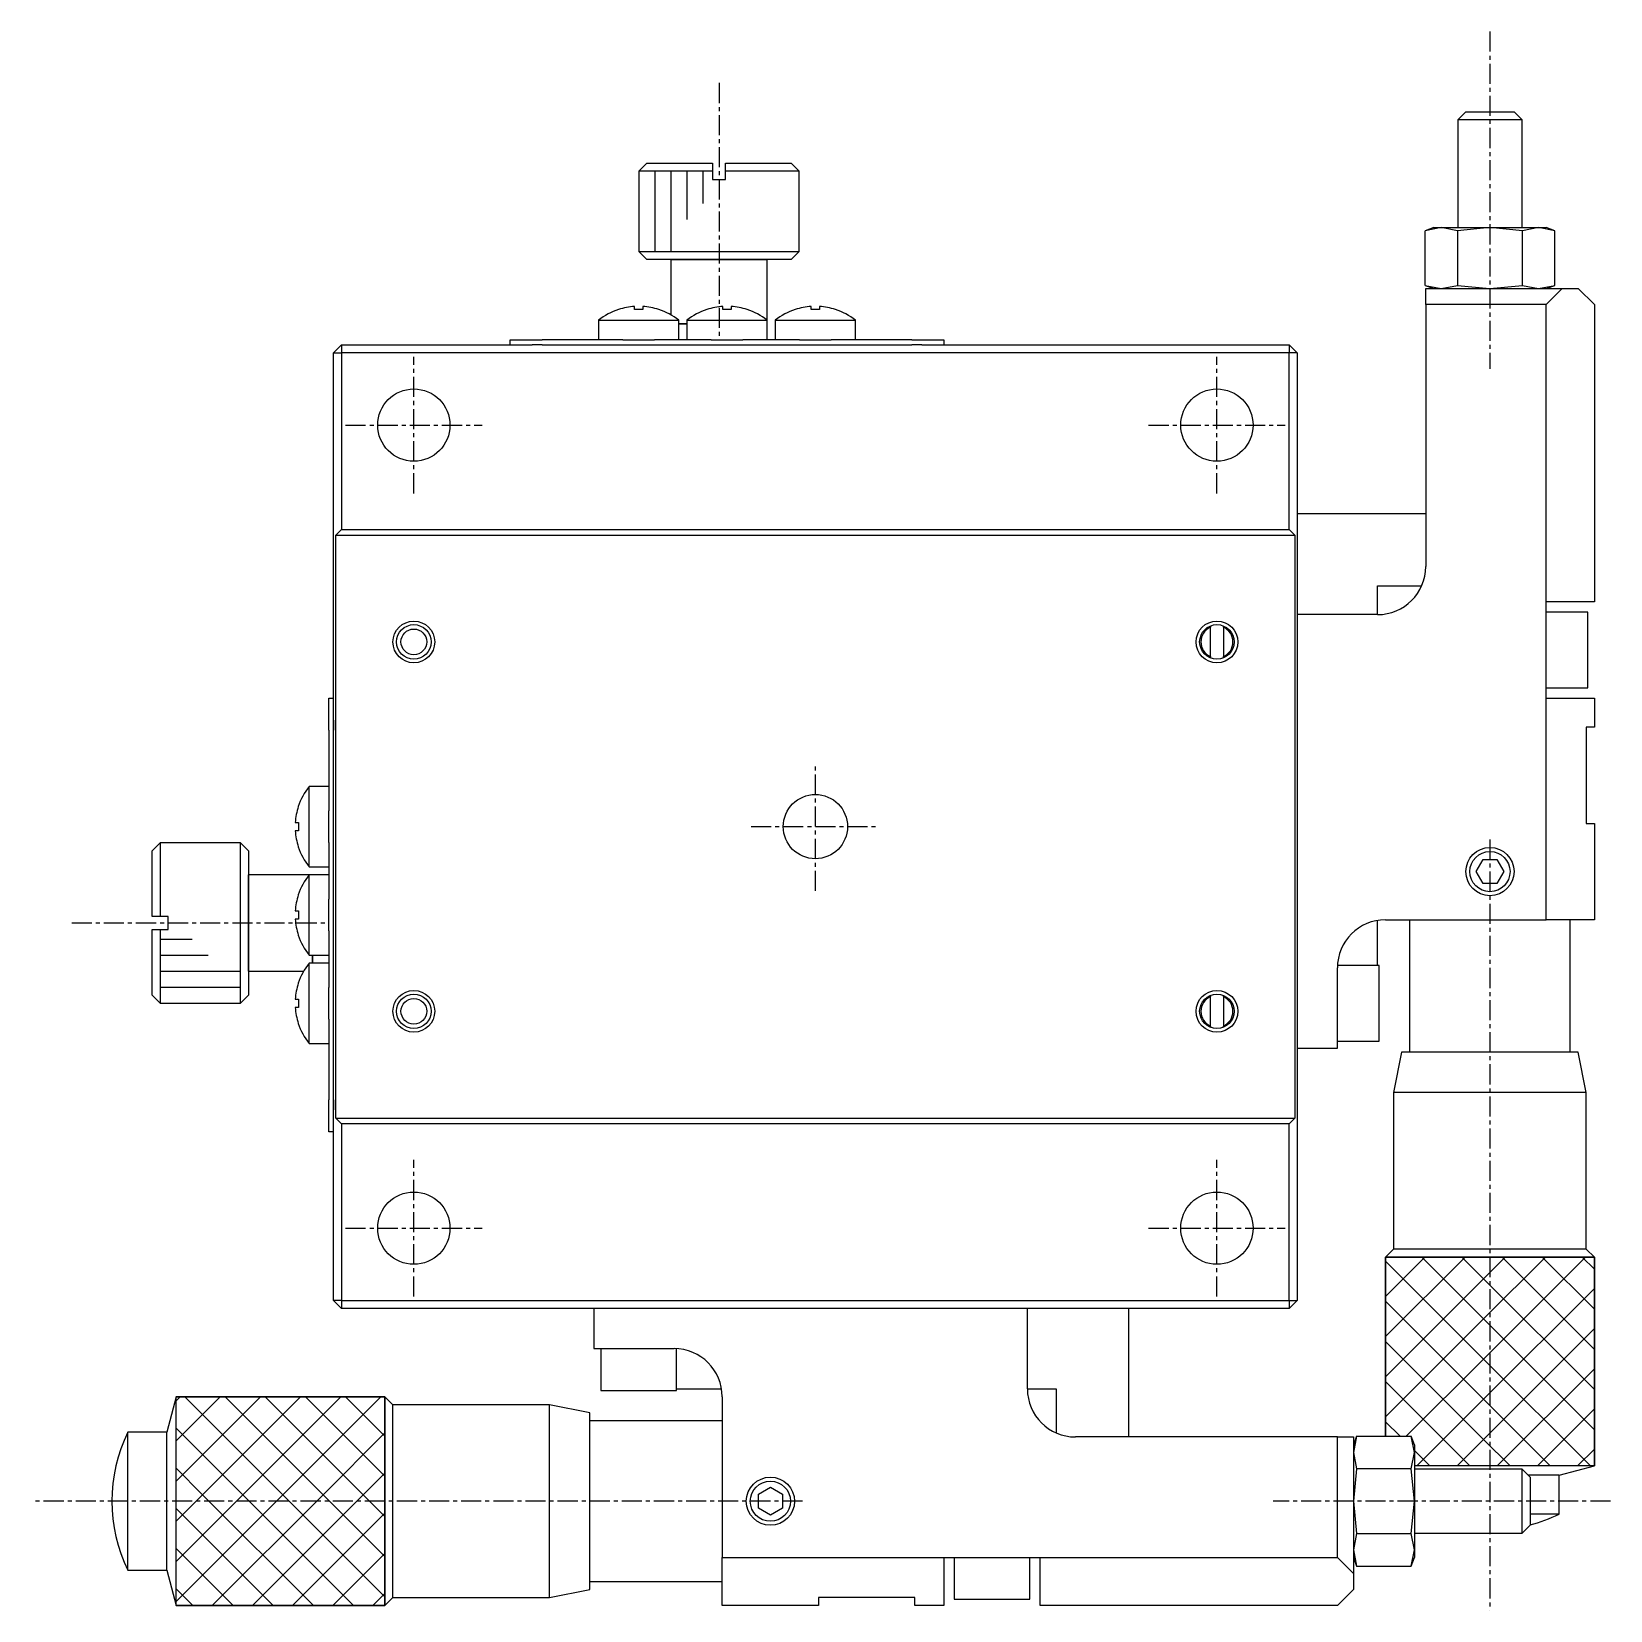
# Model space of a CAD drawing. Extents: x 10 to 388, y -3 to 270.
# Drawn here: x 289.6 to 387.9, y 98.8 to 197.1 of the extents above; entities that cross this region are included whole.
import ezdxf

# ---------------------------------------------------------------- set-up
doc = ezdxf.new("R2010")
doc.units = 0
doc.linetypes.add('CENTER', pattern=[2, 1.25, -0.25, 0.25, -0.25])
doc.layers.get('0').update_dxf_attribs({"linetype": 'CONTINUOUS'})
doc.layers.add('CENTER', color=1, linetype='CENTER')

msp = doc.modelspace()

# ---------------------------------------------------------------- linework, layer by layer
at = {"color": 7, "linetype": 'CONTINUOUS'}
for p, q in [((378.611, 191.85), (378.361, 191.6)), ((378.861, 192.1), (378.611, 191.85)), ((378.861, 192.1), (381.861, 192.1)), ((382.111, 191.85), (381.861, 192.1)), ((382.361, 191.6), (382.111, 191.85)), ((382.361, 191.6), (378.361, 191.6)), ((378.361, 191.6), (378.361, 184.9)), ((382.361, 184.9), (382.361, 191.6)), ((327.861, 188.9), (327.361, 188.4)), ((327.861, 188.9), (331.961, 188.9)), ((331.961, 188.9), (331.961, 188.4)), ((332.761, 188.9), (336.861, 188.9)), ((332.761, 188.4), (332.761, 188.9)), ((337.361, 188.4), (336.861, 188.9)), ((331.961, 188.4), (327.361, 188.4)), ((327.361, 188.4), (327.361, 183.4)), ((331.961, 188.4), (331.961, 187.9)), ((331.961, 187.9), (332.761, 187.9)), ((337.361, 188.4), (332.761, 188.4)), ((332.761, 187.9), (332.761, 188.4)), ((337.361, 183.4), (337.361, 188.4)), ((377.33, 184.9), (376.32, 184.703)), ((376.861, 184.9), (376.32, 184.703)), ((376.861, 184.9), (377.33, 184.9)), ((378.34, 184.703), (377.33, 184.9)), ((377.33, 184.9), (380.361, 184.9)), ((380.361, 184.9), (378.34, 184.703)), ((382.382, 184.703), (380.361, 184.9)), ((380.361, 184.9), (383.392, 184.9)), ((383.392, 184.9), (382.382, 184.703)), ((384.402, 184.703), (383.392, 184.9)), ((383.392, 184.9), (383.861, 184.9)), ((384.402, 184.703), (383.861, 184.9)), ((376.32, 181.297), (376.32, 184.703)), ((378.34, 184.703), (378.34, 181.297)), ((382.382, 181.297), (382.382, 184.703)), ((384.402, 181.297), (384.402, 184.703)), ((327.361, 183.4), (332.361, 183.4)), ((327.361, 183.4), (327.861, 182.9)), ((329.361, 182.9), (327.861, 182.9)), ((332.361, 182.9), (327.861, 182.9)), ((335.361, 182.9), (329.361, 182.9)), ((329.361, 182.9), (332.361, 182.9)), ((329.361, 182.9), (329.361, 179.464)), ((332.361, 183.4), (337.361, 183.4)), ((336.861, 182.9), (332.361, 182.9)), ((332.361, 182.9), (335.361, 182.9)), ((336.861, 182.9), (335.361, 182.9)), ((335.361, 179.122), (335.361, 182.9)), ((336.861, 182.9), (337.361, 183.4)), ((376.32, 181.297), (377.33, 181.1)), ((376.32, 181.297), (376.861, 181.1)), ((376.361, 180.1), (376.361, 181.1)), ((376.361, 181.1), (378.361, 181.1)), ((377.33, 181.1), (378.34, 181.297)), ((378.34, 181.297), (380.361, 181.1)), ((378.361, 181.1), (382.361, 181.1)), ((380.361, 181.1), (382.382, 181.297)), ((382.361, 181.1), (384.861, 181.1)), ((382.382, 181.297), (383.392, 181.1)), ((383.392, 181.1), (384.402, 181.297)), ((383.861, 181.1), (384.402, 181.297)), ((383.861, 180.1), (384.861, 181.1)), ((384.861, 181.1), (385.861, 181.1)), ((385.861, 181.1), (386.861, 180.1)), ((327.101, 179.791), (327.101, 179.983)), ((327.621, 179.983), (327.621, 179.791)), ((332.601, 179.791), (332.601, 179.983)), ((333.121, 179.983), (333.121, 179.791)), ((338.101, 179.791), (338.101, 179.983)), ((338.621, 179.983), (338.621, 179.791)), ((376.361, 180.1), (376.361, 163.8)), ((383.861, 180.1), (376.361, 180.1)), ((383.861, 161.6), (383.861, 180.1)), ((386.861, 180.1), (386.861, 161.6)), ((324.861, 179.122), (327.361, 179.122)), ((324.861, 179.122), (324.861, 177.9)), ((326.113, 179.791), (326.109, 179.799)), ((327.621, 179.791), (327.101, 179.791)), ((327.361, 179.122), (329.861, 179.122)), ((328.613, 179.799), (328.609, 179.791)), ((329.861, 177.9), (329.861, 179.122)), ((330.361, 179.122), (332.861, 179.122)), ((330.361, 179.122), (330.361, 177.9)), ((331.613, 179.791), (331.609, 179.799)), ((333.121, 179.791), (332.601, 179.791)), ((332.861, 179.122), (335.361, 179.122)), ((334.113, 179.799), (334.109, 179.791)), ((335.361, 177.9), (335.361, 179.122)), ((335.861, 179.122), (338.361, 179.122)), ((335.861, 179.122), (335.861, 177.9)), ((337.113, 179.791), (337.109, 179.799)), ((338.621, 179.791), (338.101, 179.791)), ((338.361, 179.122), (340.861, 179.122)), ((339.613, 179.799), (339.609, 179.791)), ((340.861, 177.9), (340.861, 179.122)), ((329.861, 178.9), (330.361, 178.9)), ((330.361, 178.9), (329.861, 178.9)), ((308.861, 177.6), (308.361, 177.1)), ((308.361, 118.1), (308.361, 177.1)), ((308.361, 177.1), (308.861, 177.1)), ((308.861, 177.6), (308.861, 177.1)), ((308.861, 177.6), (320.737, 177.6)), ((308.861, 177.1), (308.861, 166.1)), ((367.861, 177.1), (308.861, 177.1)), ((319.361, 177.6), (319.361, 177.9)), ((319.361, 177.9), (321.361, 177.9)), ((321.361, 177.6), (320.737, 177.6)), ((326.381, 177.9), (321.361, 177.9)), ((321.361, 177.6), (344.361, 177.6)), ((326.381, 177.9), (327.361, 177.9)), ((327.361, 177.9), (328.341, 177.9)), ((331.881, 177.9), (328.341, 177.9)), ((331.881, 177.9), (332.861, 177.9)), ((332.861, 177.9), (333.841, 177.9)), ((337.381, 177.9), (333.841, 177.9)), ((337.381, 177.9), (338.361, 177.9)), ((338.361, 177.9), (339.341, 177.9)), ((344.361, 177.9), (339.341, 177.9)), ((344.361, 177.9), (346.361, 177.9)), ((344.986, 177.6), (344.361, 177.6)), ((344.986, 177.6), (367.861, 177.6)), ((346.361, 177.9), (346.361, 177.6)), ((367.861, 177.6), (367.861, 177.1)), ((368.361, 177.1), (367.861, 177.6)), ((367.861, 166.1), (367.861, 177.1)), ((368.361, 177.1), (367.861, 177.1)), ((368.361, 177.1), (368.361, 118.1)), ((368.361, 167.1), (376.361, 167.1)), ((308.511, 165.75), (308.861, 166.1)), ((308.511, 129.45), (308.511, 165.75)), ((308.511, 165.75), (368.211, 165.75)), ((308.861, 166.1), (367.861, 166.1)), ((367.861, 166.1), (368.211, 165.75)), ((368.211, 165.75), (368.211, 129.45)), ((373.361, 162.6), (376.111, 162.6)), ((373.361, 160.8), (373.361, 162.6)), ((383.861, 155.6), (383.861, 161.6)), ((386.861, 161.6), (383.861, 161.6)), ((368.361, 160.8), (368.361, 133.8)), ((373.361, 160.8), (368.361, 160.8)), ((386.461, 160.95), (383.861, 160.95)), ((386.461, 156.25), (386.461, 160.95)), ((362.961, 160.098), (362.961, 160.017)), ((362.961, 158.183), (362.961, 160.017)), ((363.761, 160.017), (363.761, 160.098)), ((363.761, 160.017), (363.761, 158.183)), ((362.961, 158.183), (362.961, 158.102)), ((363.761, 158.102), (363.761, 158.183)), ((308.061, 155.6), (308.361, 155.6)), ((308.061, 153.6), (308.061, 155.6)), ((383.861, 156.25), (386.461, 156.25)), ((383.861, 141.8), (383.861, 155.6)), ((383.861, 155.6), (386.861, 155.6)), ((386.861, 155.6), (386.861, 153.8)), ((308.061, 153.6), (308.061, 148.58)), ((308.361, 154.225), (308.361, 153.6)), ((308.361, 130.6), (308.361, 153.6)), ((386.361, 153.8), (386.361, 147.8)), ((386.861, 153.8), (386.361, 153.8)), ((306.839, 147.6), (306.839, 150.1)), ((308.061, 150.1), (306.839, 150.1)), ((306.162, 148.852), (306.17, 148.848)), ((308.061, 147.6), (308.061, 148.58)), ((305.978, 147.86), (306.17, 147.86)), ((306.17, 147.86), (306.17, 147.34)), ((306.839, 145.1), (306.839, 147.6)), ((308.061, 146.62), (308.061, 147.6)), ((386.361, 147.8), (386.861, 147.8)), ((386.861, 147.8), (386.861, 141.8)), ((297.561, 146.6), (297.061, 146.1)), ((297.561, 146.6), (297.561, 142)), ((302.561, 146.6), (297.561, 146.6)), ((302.561, 141.6), (302.561, 146.6)), ((303.061, 146.1), (302.561, 146.6)), ((306.17, 147.34), (305.978, 147.34)), ((308.061, 146.62), (308.061, 143.08)), ((297.061, 142), (297.061, 146.1)), ((303.061, 146.1), (303.061, 141.6)), ((303.061, 146.1), (303.061, 144.6)), ((306.17, 146.352), (306.162, 146.348)), ((379.495, 144.8), (379.928, 145.55)), ((379.928, 145.55), (380.794, 145.55)), ((380.794, 145.55), (381.227, 144.8)), ((303.061, 144.6), (303.061, 138.6)), ((303.061, 141.6), (303.061, 144.6)), ((306.839, 144.6), (303.061, 144.6)), ((306.839, 145.1), (308.061, 145.1)), ((306.839, 142.1), (306.839, 144.6)), ((308.061, 144.6), (306.839, 144.6)), ((379.928, 144.05), (379.495, 144.8)), ((381.227, 144.8), (380.794, 144.05)), ((380.794, 144.05), (379.928, 144.05)), ((306.162, 143.352), (306.17, 143.348)), ((308.061, 142.1), (308.061, 143.08)), ((297.561, 142), (297.061, 142)), ((298.061, 142), (297.561, 142)), ((298.061, 141.2), (298.061, 142)), ((302.561, 136.6), (302.561, 141.6)), ((303.061, 141.6), (303.061, 137.1)), ((303.061, 138.6), (303.061, 141.6)), ((305.978, 142.36), (306.17, 142.36)), ((306.17, 141.84), (305.978, 141.84)), ((306.17, 142.36), (306.17, 141.84)), ((306.839, 139.6), (306.839, 142.1)), ((308.061, 141.12), (308.061, 142.1)), ((373.361, 138.95), (373.361, 141.758)), ((373.861, 141.8), (383.861, 141.8)), ((375.361, 141.8), (375.361, 133.55)), ((386.861, 141.8), (383.861, 141.8)), ((385.361, 133.55), (385.361, 141.8)), ((297.061, 137.1), (297.061, 141.2)), ((297.061, 141.2), (297.561, 141.2)), ((297.561, 141.2), (297.561, 136.6)), ((297.561, 141.2), (298.061, 141.2)), ((306.17, 140.852), (306.162, 140.848)), ((308.061, 141.12), (308.061, 137.58)), ((306.839, 139.6), (308.061, 139.6)), ((307.061, 139.1), (307.061, 139.6)), ((307.061, 139.6), (307.061, 139.1)), ((306.839, 136.6), (306.839, 139.1)), ((308.061, 139.1), (306.839, 139.1)), ((370.861, 133.8), (370.861, 138.8)), ((373.461, 138.95), (370.865, 138.95)), ((373.461, 134.25), (373.461, 138.95)), ((303.061, 138.6), (303.061, 137.1)), ((303.061, 138.6), (306.497, 138.6)), ((306.162, 137.852), (306.17, 137.848)), ((297.061, 137.1), (297.561, 136.6)), ((302.561, 136.6), (303.061, 137.1)), ((305.978, 136.86), (306.17, 136.86)), ((306.17, 136.86), (306.17, 136.34)), ((308.061, 136.6), (308.061, 137.58)), ((362.961, 137.098), (362.961, 137.017)), ((362.961, 135.183), (362.961, 137.017)), ((363.761, 137.017), (363.761, 137.098)), ((363.761, 137.017), (363.761, 135.183)), ((297.561, 136.6), (302.561, 136.6)), ((306.17, 136.34), (305.978, 136.34)), ((306.839, 134.1), (306.839, 136.6)), ((308.061, 135.62), (308.061, 136.6)), ((306.17, 135.352), (306.162, 135.348)), ((308.061, 135.62), (308.061, 130.6)), ((362.961, 135.183), (362.961, 135.102)), ((363.761, 135.102), (363.761, 135.183)), ((306.839, 134.1), (308.061, 134.1)), ((368.361, 133.8), (370.861, 133.8)), ((370.861, 134.25), (373.461, 134.25)), ((374.861, 133.55), (374.361, 131.05)), ((380.361, 133.55), (374.861, 133.55)), ((385.861, 133.55), (380.361, 133.55)), ((386.361, 131.05), (385.861, 133.55)), ((380.361, 131.05), (374.361, 131.05)), ((374.361, 131.05), (374.361, 121.3)), ((386.361, 131.05), (380.361, 131.05)), ((386.361, 121.3), (386.361, 131.05)), ((308.061, 128.6), (308.061, 130.6)), ((308.361, 130.6), (308.361, 129.976)), ((308.861, 129.1), (308.511, 129.45)), ((308.511, 129.45), (368.211, 129.45)), ((308.861, 129.1), (308.861, 118.1)), ((367.861, 129.1), (308.861, 129.1)), ((368.211, 129.45), (367.861, 129.1)), ((367.861, 118.1), (367.861, 129.1)), ((308.361, 128.6), (308.061, 128.6)), ((374.361, 121.3), (373.861, 120.8)), ((380.361, 121.3), (374.361, 121.3)), ((386.361, 121.3), (380.361, 121.3)), ((386.861, 120.8), (386.361, 121.3)), ((380.361, 120.8), (373.861, 120.8)), ((373.861, 109.641), (373.861, 120.8)), ((373.861, 120.8), (386.861, 120.8)), ((386.861, 120.8), (386.861, 107.8)), ((308.861, 118.1), (308.361, 118.1)), ((308.361, 118.1), (308.861, 117.6)), ((308.861, 118.1), (367.861, 118.1)), ((308.861, 118.1), (308.861, 117.6)), ((367.861, 118.1), (367.861, 117.6)), ((367.861, 118.1), (368.361, 118.1)), ((367.861, 117.6), (368.361, 118.1)), ((324.561, 117.6), (308.861, 117.6)), ((324.561, 117.6), (324.561, 115.1)), ((351.561, 117.6), (324.561, 117.6)), ((351.561, 112.6), (351.561, 117.6)), ((367.861, 117.6), (351.561, 117.6)), ((357.861, 117.6), (357.861, 109.6)), ((324.561, 115.1), (329.561, 115.1)), ((325.011, 115.1), (325.011, 112.5)), ((329.711, 112.5), (329.711, 115.096)), ((298.561, 112.1), (297.972, 109.9)), ((298.561, 112.1), (311.561, 112.1)), ((298.561, 99.1), (298.561, 112.1)), ((311.561, 105.6), (311.561, 112.1)), ((312.061, 111.6), (311.561, 112.1)), ((311.561, 112.1), (311.561, 99.1)), ((325.011, 112.5), (329.711, 112.5)), ((329.711, 112.6), (332.519, 112.6)), ((332.561, 112.1), (332.561, 102.1)), ((351.561, 112.6), (353.361, 112.6)), ((353.361, 112.6), (353.361, 109.85)), ((312.061, 105.6), (312.061, 111.6)), ((321.811, 111.6), (312.061, 111.6)), ((321.811, 105.6), (321.811, 111.6)), ((324.311, 111.1), (321.811, 111.6)), ((324.311, 105.6), (324.311, 111.1)), ((332.561, 110.6), (324.311, 110.6)), ((295.561, 105.6), (295.561, 109.9)), ((297.972, 109.9), (295.561, 109.9)), ((297.972, 105.6), (297.972, 109.9)), ((370.861, 109.6), (354.561, 109.6)), ((370.861, 102.1), (370.861, 109.6)), ((370.861, 109.6), (371.861, 109.6)), ((372.058, 109.641), (371.861, 108.631)), ((372.058, 109.641), (371.861, 109.1)), ((371.861, 109.6), (371.861, 107.6)), ((372.058, 109.641), (375.464, 109.641)), ((375.661, 108.631), (375.464, 109.641)), ((375.661, 109.1), (375.464, 109.641)), ((371.861, 108.631), (372.058, 107.621)), ((375.464, 107.621), (375.661, 108.631)), ((375.661, 109.1), (375.661, 108.631)), ((375.661, 108.631), (375.661, 105.6)), ((372.058, 107.621), (371.861, 105.6)), ((371.861, 107.6), (371.861, 103.6)), ((375.464, 107.621), (372.058, 107.621)), ((375.661, 105.6), (375.464, 107.621)), ((386.861, 107.8), (375.661, 107.8)), ((382.361, 107.6), (375.661, 107.6)), ((386.861, 107.8), (380.361, 107.8)), ((382.361, 103.6), (382.361, 107.6)), ((382.611, 107.35), (382.361, 107.6)), ((382.861, 107.1), (382.611, 107.35)), ((384.661, 107.211), (382.751, 107.211)), ((384.661, 107.211), (386.861, 107.8)), ((384.661, 104.8), (384.661, 107.211)), ((334.811, 106.033), (335.561, 106.466)), ((335.561, 106.466), (336.311, 106.033)), ((382.861, 107.1), (382.861, 104.1)), ((295.561, 101.3), (295.561, 105.6)), ((297.972, 101.3), (297.972, 105.6)), ((298.561, 99.1), (298.561, 105.6)), ((312.061, 99.6), (312.061, 105.6)), ((321.811, 99.6), (321.811, 105.6)), ((324.311, 100.1), (324.311, 105.6)), ((334.811, 105.167), (334.811, 106.033)), ((336.311, 106.033), (336.311, 105.167)), ((371.861, 105.6), (372.058, 103.579)), ((375.464, 103.579), (375.661, 105.6)), ((375.661, 105.6), (375.661, 102.569)), ((335.561, 104.734), (334.811, 105.167)), ((336.311, 105.167), (335.561, 104.734)), ((384.661, 104.8), (382.861, 104.8)), ((371.861, 103.6), (371.861, 101.1)), ((372.058, 103.579), (371.861, 102.569)), ((372.058, 103.579), (375.464, 103.579)), ((375.661, 102.569), (375.464, 103.579)), ((375.661, 103.6), (382.361, 103.6)), ((382.361, 103.6), (382.611, 103.85)), ((382.611, 103.85), (382.861, 104.1)), ((371.861, 102.569), (372.058, 101.559)), ((375.464, 101.559), (375.661, 102.569)), ((375.661, 102.569), (375.661, 102.1)), ((295.561, 101.3), (297.972, 101.3)), ((297.972, 101.3), (298.561, 99.1)), ((332.561, 102.1), (346.361, 102.1)), ((332.561, 99.1), (332.561, 102.1)), ((346.361, 102.1), (352.361, 102.1)), ((346.361, 102.1), (346.361, 99.1)), ((347.011, 102.1), (347.011, 99.5)), ((351.711, 99.5), (351.711, 102.1)), ((352.361, 102.1), (370.861, 102.1)), ((352.361, 99.1), (352.361, 102.1)), ((370.861, 102.1), (371.861, 101.1)), ((371.861, 102.1), (372.058, 101.559)), ((372.058, 101.559), (375.464, 101.559)), ((375.464, 101.559), (375.661, 102.1)), ((324.311, 100.6), (332.561, 100.6)), ((371.861, 101.1), (371.861, 100.1)), ((311.561, 99.1), (312.061, 99.6)), ((312.061, 99.6), (321.811, 99.6)), ((321.811, 99.6), (324.311, 100.1)), ((344.561, 99.6), (338.561, 99.6)), ((338.561, 99.6), (338.561, 99.1)), ((344.561, 99.1), (344.561, 99.6)), ((347.011, 99.5), (351.711, 99.5)), ((371.861, 100.1), (370.861, 99.1)), ((311.561, 99.1), (298.561, 99.1)), ((338.561, 99.1), (332.561, 99.1)), ((346.361, 99.1), (344.561, 99.1)), ((370.861, 99.1), (352.361, 99.1))]:
    msp.add_line(p, q, dxfattribs=at)
at = {"color": 3, "linetype": 'CONTINUOUS'}
for p, q in [((328.361, 188.4), (328.361, 183.4)), ((329.361, 188.4), (329.361, 183.4)), ((330.361, 188.4), (330.361, 185.4)), ((331.361, 188.4), (331.361, 186.4)), ((297.561, 140.6), (299.561, 140.6)), ((297.561, 139.6), (300.561, 139.6)), ((297.561, 138.6), (302.561, 138.6)), ((297.561, 137.6), (302.561, 137.6)), ((373.861, 120.8), (373.861, 109.641)), ((373.861, 115.85), (378.811, 120.8)), ((373.861, 118.35), (376.311, 120.8)), ((379.961, 114.45), (373.861, 120.55)), ((379.961, 116.95), (376.111, 120.8)), ((379.961, 119.45), (378.611, 120.8)), ((379.961, 114.45), (386.311, 120.8)), ((379.961, 116.95), (383.811, 120.8)), ((379.961, 119.45), (381.311, 120.8)), ((386.861, 120.8), (380.361, 120.8)), ((386.861, 115.05), (381.111, 120.8)), ((386.861, 117.55), (383.611, 120.8)), ((386.861, 120.05), (386.111, 120.8)), ((386.861, 107.8), (386.861, 120.8)), ((373.861, 113.35), (379.961, 119.45)), ((386.861, 112.55), (379.961, 119.45)), ((379.961, 111.95), (373.861, 118.05)), ((379.961, 111.95), (386.861, 118.85)), ((373.861, 110.85), (379.961, 116.95)), ((386.861, 110.05), (379.961, 116.95)), ((379.961, 109.45), (386.861, 116.35)), ((379.961, 109.45), (373.861, 115.55)), ((375.152, 109.641), (379.961, 114.45)), ((386.611, 107.8), (379.961, 114.45)), ((379.111, 107.8), (373.861, 113.05)), ((380.811, 107.8), (386.861, 113.85)), ((298.561, 105.6), (298.561, 112.1)), ((311.561, 112.1), (298.561, 112.1)), ((298.561, 111.85), (298.811, 112.1)), ((298.561, 109.35), (301.311, 112.1)), ((298.561, 106.85), (303.811, 112.1)), ((299.111, 112.1), (305.211, 106)), ((300.211, 106), (306.311, 112.1)), ((301.611, 112.1), (307.711, 106)), ((302.711, 106), (308.811, 112.1)), ((304.111, 112.1), (310.211, 106)), ((305.211, 106), (311.311, 112.1)), ((306.611, 112.1), (311.561, 107.15)), ((309.111, 112.1), (311.561, 109.65)), ((375.811, 107.8), (379.961, 111.95)), ((384.111, 107.8), (379.961, 111.95)), ((383.311, 107.8), (386.861, 111.35)), ((298.561, 110.15), (302.711, 106)), ((374.77, 109.641), (373.861, 110.55)), ((307.711, 106), (311.561, 109.85)), ((378.311, 107.8), (379.961, 109.45)), ((381.611, 107.8), (379.961, 109.45)), ((376.611, 107.8), (375.661, 108.75)), ((385.811, 107.8), (386.861, 108.85)), ((298.561, 107.65), (300.211, 106)), ((310.211, 106), (311.561, 107.35)), ((380.361, 107.8), (375.661, 107.8)), ((298.561, 104.35), (300.211, 106)), ((298.561, 101.85), (302.711, 106)), ((298.561, 99.35), (305.211, 106)), ((300.211, 106), (307.111, 99.1)), ((300.811, 99.1), (307.711, 106)), ((302.711, 106), (309.611, 99.1)), ((303.311, 99.1), (310.211, 106)), ((305.211, 106), (311.561, 99.65)), ((307.711, 106), (311.561, 102.15)), ((310.211, 106), (311.561, 104.65)), ((311.561, 99.1), (311.561, 105.6)), ((298.561, 105.15), (304.611, 99.1)), ((305.811, 99.1), (311.561, 104.85)), ((298.561, 102.65), (302.111, 99.1)), ((308.311, 99.1), (311.561, 102.35)), ((298.561, 100.15), (299.611, 99.1)), ((310.811, 99.1), (311.561, 99.85)), ((298.561, 99.1), (311.561, 99.1))]:
    msp.add_line(p, q, dxfattribs=at)
at = {"color": 7, "linetype": 'CONTINUOUS'}
for centre, radius in [((313.361, 172.6), 2.25), ((363.361, 172.6), 2.25), ((313.361, 159.1), 1.075), ((313.361, 159.1), 0.8), ((363.361, 159.1), 1.075), ((338.361, 147.6), 2), ((380.361, 144.8), 1.25), ((313.361, 136.1), 1.075), ((313.361, 136.1), 0.8), ((363.361, 136.1), 1.075), ((313.361, 122.6), 2.25), ((363.361, 122.6), 2.25), ((335.561, 105.6), 1.25)]:
    msp.add_circle(centre, radius, dxfattribs=at)
at = {"color": 3, "linetype": 'CONTINUOUS'}
for centre, radius in [((313.361, 159.1), 1.3), ((363.361, 159.1), 1.3), ((380.361, 144.8), 1.5), ((313.361, 136.1), 1.3), ((363.361, 136.1), 1.3), ((335.561, 105.6), 1.5)]:
    msp.add_circle(centre, radius, dxfattribs=at)
at = {"color": 7, "linetype": 'CONTINUOUS'}
for centre, radius, start, end in [((327.361, 176), 3.992, 93.73476, 108.22321), ((327.361, 176), 3.992, 71.77679, 86.26524), ((332.861, 176), 3.992, 93.73476, 108.22321), ((332.861, 176), 3.992, 71.77679, 86.26524), ((338.361, 176), 3.992, 93.73476, 108.22321), ((338.361, 176), 3.992, 71.77679, 86.26524), ((327.361, 176), 4, 108.23975, 128.68219), ((327.361, 176), 4, 51.31781, 71.76025), ((332.861, 176), 4, 108.23975, 128.68219), ((332.861, 176), 4, 51.31781, 71.76025), ((338.361, 176), 4, 108.23975, 128.68219), ((338.361, 176), 4, 51.31781, 71.76025), ((373.361, 163.8), 3, 270, 0), ((363.361, 159.1), 1, 113.57818, 246.42182), ((363.361, 159.1), 1, 293.57818, 66.42182), ((309.961, 147.6), 4, 141.31781, 161.76025), ((309.961, 147.6), 3.992, 161.77679, 176.26524), ((309.961, 147.6), 3.992, 183.73476, 198.22321), ((309.961, 147.6), 4, 198.23975, 218.68219), ((309.961, 142.1), 4, 141.31781, 161.76025), ((309.961, 142.1), 3.992, 161.77679, 176.26524), ((309.961, 142.1), 3.992, 183.73476, 198.22321), ((373.861, 138.8), 3, 90, 180), ((309.961, 142.1), 4, 198.23975, 218.68219), ((309.961, 136.6), 4, 141.31781, 161.76025), ((309.961, 136.6), 3.992, 161.77679, 176.26524), ((363.361, 136.1), 1, 113.57818, 246.42182), ((363.361, 136.1), 1, 293.57818, 66.42182), ((309.961, 136.6), 3.992, 183.73476, 198.22321), ((309.961, 136.6), 4, 198.23975, 218.68219), ((329.561, 112.1), 3, 0, 90), ((354.561, 112.6), 3, 180, 270), ((304.306, 105.6), 9.745, 153.8162, 206.18379), ((380.361, 113.545), 9.745, 284.86495, 296.18378)]:
    msp.add_arc(centre, radius, start, end, dxfattribs=at)
at = {"layer": 'CENTER', "color": 1, "linetype": 'CENTER'}
for p, q in [((380.361, 197.1), (380.361, 176.1)), ((332.361, 193.9), (332.361, 177.96)), ((313.361, 168.35), (313.361, 176.85)), ((363.361, 168.35), (363.361, 176.85)), ((309.111, 172.6), (317.611, 172.6)), ((359.111, 172.6), (367.611, 172.6)), ((338.361, 143.6), (338.361, 151.6)), ((334.361, 147.6), (342.361, 147.6)), ((380.361, 146.8), (380.361, 98.8)), ((292.061, 141.6), (308.001, 141.6)), ((313.361, 118.35), (313.361, 126.85)), ((363.361, 118.35), (363.361, 126.85)), ((309.111, 122.6), (317.611, 122.6)), ((359.111, 122.6), (367.611, 122.6)), ((337.561, 105.6), (289.561, 105.6)), ((387.861, 105.6), (366.861, 105.6))]:
    msp.add_line(p, q, dxfattribs=at)

doc.saveas('drawing.dxf')
